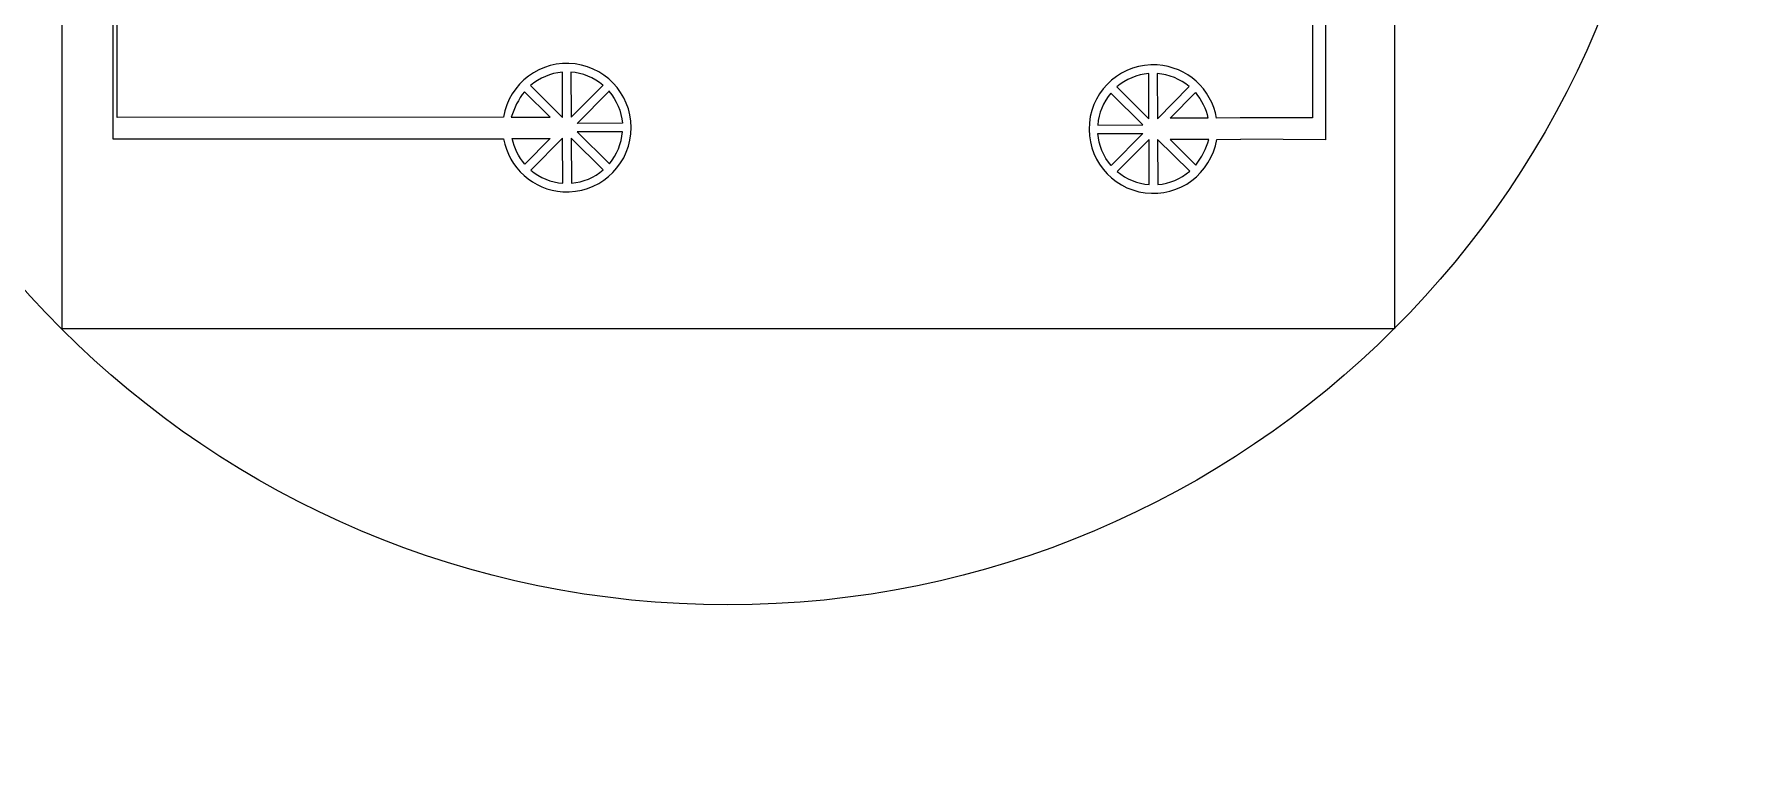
# Model space of a CAD drawing. Extents: x 4056 to 105656, y 4120 to 105720.
# Drawn here: x 52912 to 72726, y 61001 to 69642 of the extents above; entities that cross this region are included whole.
import ezdxf

# ---------------------------------------------------------------- set-up
doc = ezdxf.new("R2010")
doc.units = 13
doc.header["$MEASUREMENT"] = 0
doc.layers.add('Main Layer', color=7, linetype='Continuous', lineweight=0)

msp = doc.modelspace()

# ---------------------------------------------------------------- linework, layer by layer
for p, q in [((53833, 74524), (53833, 68418)), ((53883, 68668), (53883, 74474)), ((58394, 68669), (53883, 68668)), ((53833, 68418), (58395, 68419))]:
    msp.add_line(p, q)
at = {"lineweight": 0}
for p, q in [((67990, 74571), (67990, 68407)), ((67838, 74418), (67838, 68662)), ((67838, 68662), (66996, 68662)), ((67990, 68407), (67001, 68412))]:
    msp.add_line(p, q, dxfattribs=at)
msp.add_lwpolyline([(53241, 81757), (68798, 81757), (68798, 66201), (53241, 66201)], close=True, dxfattribs=at)
for points in [[(58709, 69039), (59083, 68668), (59081, 69196, 0.159174), (58709, 69039, -0.000581)], [(59554, 69044, 0.159174), (59181, 69196), (59183, 68669), (59556, 69045), (59554, 69044)], [(65555, 69023), (65930, 68652), (65927, 69180, 0.159174), (65555, 69023, 0.000114)], [(66401, 69027, 0.159174), (66027, 69180), (66030, 68653), (66401, 69027)], [(58485, 68670), (58938, 68672), (58638, 68968, 0.092093), (58485, 68670, 1291.273736)], [(59782, 68601), (59254, 68598), (59627, 68975), (59625, 68973, -0.159174), (59782, 68601, 3734.089472)], [(66618, 68660), (66176, 68658), (66472, 68957, -0.129437), (66618, 68660, 5438.346978)], [(65332, 68579), (65860, 68581), (65485, 68952, 0.159174), (65332, 68579, -3734.089472)], [(58497, 68420), (58939, 68422), (58642, 68123, -0.129437), (58497, 68420, 5438.346978)], [(58713, 68052, 0.159174), (59087, 67900), (59084, 68427), (58713, 68052)], [(59559, 68056), (59184, 68427), (59187, 67900, 0.159174), (59559, 68056, 0.000114)], [(59782, 68501), (59255, 68498), (59630, 68127, 0.159174), (59782, 68501, -3734.089472)], [(65333, 68479), (65860, 68481), (65488, 68105), (65489, 68106, -0.159174), (65333, 68479, 3734.089472)], [(65560, 68036, 0.159174), (65934, 67883), (65931, 68411), (65559, 68035), (65560, 68036)], [(66406, 68040), (66031, 68411), (66034, 67884, 0.159174), (66406, 68040, -0.000581)], [(66629, 68410), (66177, 68408), (66476, 68111, 0.092093), (66629, 68410, 1291.273736)]]:
    msp.add_lwpolyline(points, format="xyb", close=True)
msp.add_lwpolyline([(66996, 68662), (66719, 68660, 0.347177), (66027, 69280, 2.252077), (66721, 68410), (67001, 68412)], format="xyb")
msp.add_circle((61012, 73976), 11000, dxfattribs=at)
for start, end in [(266.4571, 170.6856), (189.8737, 266.4571)]:
    msp.add_arc((59134, 68548), 750, start, end)
at = {"layer": 'Main Layer'}
msp.add_circle((54856, 54920), 50800, dxfattribs=at)

doc.saveas('drawing.dxf')
